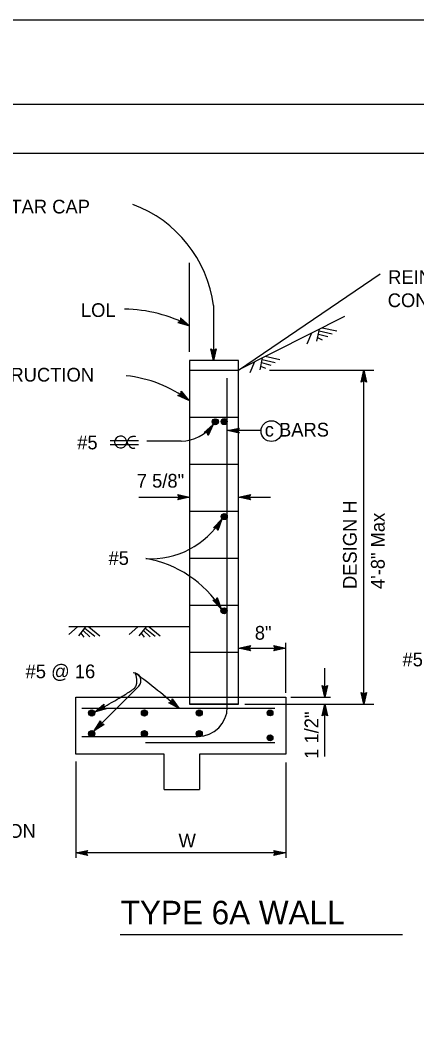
# Model space of a CAD drawing. Extents: x -894 to 866, y -472 to 714.
# Drawn here: x -495 to -293, y 201 to 714 of the extents above; entities that cross this region are included whole.
import ezdxf

# ---------------------------------------------------------------- set-up
doc = ezdxf.new("R2010")
doc.units = 0
for name, color, linetype in [('border_PLOTTING-ELEMENTS', 7, 'Continuous'), ('border_rw_22x34_Cut_Lines', 7, 'Continuous'), ('border_SHEET', 7, 'Continuous'), ('rd_CONST-DETAIL', 7, 'Continuous'), ('rd_CONST-DETAIL-anno', 7, 'Continuous')]:
    doc.layers.add(name, color=color, linetype=linetype)

msp = doc.modelspace()

# ---------------------------------------------------------------- linework, layer by layer
at = {"layer": 'border_PLOTTING-ELEMENTS'}
for points in [[(-894.04, -472.44), (865.96, -472.44), (865.96, 713.56), (-894.04, 713.56)], [(-864.04, 670.56), (835.96, 670.56), (835.96, -429.44), (-864.04, -429.44)]]:
    msp.add_lwpolyline(points, close=True, dxfattribs=at)
at = {"layer": 'border_rw_22x34_Cut_Lines'}
msp.add_lwpolyline([(-864.04, 670.56), (835.96, 670.56), (835.96, -429.44), (-864.04, -429.44)], close=True, dxfattribs=at)
at = {"layer": 'border_SHEET'}
msp.add_line((-814.04, 645.56), (810.96, 645.56), dxfattribs=at)
at = {"layer": 'rd_CONST-DETAIL'}
for p, q in [((-408.99, 576.33), (-408.99, 589.65)), ((-408.99, 545.13), (-408.99, 588.96)), ((-383.99, 534.75), (-311.82, 583.97)), ((-408.99, 567.98), (-408.99, 573.05)), ((-408.99, 544.12), (-408.99, 565.59)), ((-346.91, 553.76), (-349.2, 547.99)), ((-342.97, 555.71), (-344.2, 549.65)), ((-343.23, 553.26), (-338.57, 551.96)), ((-342.98, 554.89), (-336.36, 553.39)), ((-341.37, 556.49), (-333.97, 554.82)), ((-343.74, 551.44), (-341.32, 550.36)), ((-383.99, 539.75), (-408.99, 539.75)), ((-408.99, 539.75), (-408.99, 364.25)), ((-383.99, 364.25), (-383.99, 539.75)), ((-375.96, 539.13), (-378.24, 533.36)), ((-372.02, 541.08), (-373.24, 535.02)), ((-372.28, 538.63), (-367.62, 537.33)), ((-372.03, 540.26), (-365.41, 538.76)), ((-370.42, 541.86), (-363.01, 540.19)), ((-408.99, 534.75), (-383.99, 534.75)), ((-372.78, 536.81), (-370.36, 535.73)), ((-389.77, 362.75), (-389.77, 530.65)), ((-408.99, 510.75), (-383.99, 510.75)), ((-408.99, 486.75), (-383.99, 486.75)), ((-408.99, 462.75), (-383.99, 462.75)), ((-408.99, 438.75), (-383.99, 438.75)), ((-408.99, 414.75), (-383.99, 414.75)), ((-466.16, 403.77), (-470.55, 399.87)), ((-408.99, 403.76), (-470.55, 403.76)), ((-462, 403.75), (-465.61, 399.14)), ((-464.46, 400.46), (-462.88, 398.52)), ((-463.26, 401.79), (-459.88, 398.7)), ((-462.35, 403.05), (-457.4, 398.97)), ((-460.31, 403.73), (-454.76, 399.16)), ((-435.38, 403.77), (-439.77, 399.87)), ((-431.22, 403.75), (-434.84, 399.14)), ((-433.68, 400.46), (-432.1, 398.52)), ((-432.48, 401.79), (-429.1, 398.7)), ((-431.58, 403.05), (-426.62, 398.97)), ((-429.53, 403.73), (-423.99, 399.16)), ((-408.99, 390.75), (-383.99, 390.75)), ((-466.99, 338.75), (-466.99, 367.75)), ((-466.99, 367.75), (-359.99, 367.75)), ((-408.99, 364.25), (-383.99, 364.25)), ((-383.99, 364.25), (-408.99, 364.25)), ((-359.99, 367.75), (-359.99, 338.75)), ((-365.5, 361.99), (-463.99, 361.99)), ((-463.99, 347.75), (-404.77, 347.75)), ((-431.47, 344.72), (-365.5, 344.72)), ((-421.99, 338.75), (-466.99, 338.75)), ((-421.99, 320.75), (-421.99, 338.75)), ((-359.99, 338.75), (-403.99, 338.75)), ((-403.99, 338.75), (-403.99, 320.75)), ((-421.99, 320.75), (-403.99, 320.75))]:
    msp.add_line(p, q, dxfattribs=at)
for points in [[(-383.99, 535.01), (-329.77, 562.32)], [(-439.77, 403.76), (-470.55, 403.76)], [(-470.55, 403.76), (-470.55, 403.76)], [(-408.99, 403.76), (-439.77, 403.76)]]:
    msp.add_lwpolyline(points, dxfattribs=at)
for centre, radius in [((-395.89, 508.42), 1.56), ((-395.89, 508.42), 1.37), ((-395.89, 508.42), 1.19), ((-395.89, 508.42), 1), ((-395.89, 508.42), 0.812), ((-395.89, 508.42), 0.625), ((-395.89, 508.42), 0.437), ((-395.89, 508.42), 0.187), ((-391.37, 508.57), 1.56), ((-391.37, 508.57), 1.37), ((-391.37, 508.57), 1.19), ((-391.37, 508.57), 1), ((-391.37, 508.57), 0.812), ((-391.37, 508.57), 0.625), ((-391.37, 508.57), 0.437), ((-391.37, 508.57), 0.187), ((-391.33, 460.04), 1.56), ((-391.33, 460.04), 1.37), ((-391.33, 460.04), 1.19), ((-391.33, 460.04), 1), ((-391.33, 460.04), 0.812), ((-391.33, 460.04), 0.625), ((-391.33, 460.04), 0.437), ((-391.33, 460.04), 0.187), ((-391.43, 411.91), 1.56), ((-391.43, 411.91), 1.37), ((-391.43, 411.91), 1.19), ((-391.43, 411.91), 1), ((-391.43, 411.91), 0.812), ((-391.43, 411.91), 0.625), ((-391.43, 411.91), 0.437), ((-391.43, 411.91), 0.187), ((-458.91, 359.76), 1.56), ((-458.91, 359.76), 1.37), ((-458.91, 359.76), 1.19), ((-458.91, 359.76), 1), ((-458.91, 359.76), 0.812), ((-458.91, 359.76), 0.625), ((-458.91, 359.76), 0.437), ((-458.91, 359.76), 0.187), ((-432.04, 359.76), 1.56), ((-432.04, 359.76), 1.37), ((-432.04, 359.76), 1.19), ((-432.04, 359.76), 1), ((-432.04, 359.76), 0.812), ((-432.04, 359.76), 0.625), ((-432.04, 359.76), 0.437), ((-432.04, 359.76), 0.187), ((-404.08, 359.76), 1.56), ((-404.08, 359.76), 1.37), ((-404.08, 359.76), 1.19), ((-404.08, 359.76), 1), ((-404.08, 359.76), 0.812), ((-404.08, 359.76), 0.625), ((-404.08, 359.76), 0.437), ((-404.08, 359.76), 0.187), ((-367.96, 359.76), 1.49), ((-367.96, 359.76), 1.32), ((-367.96, 359.76), 1.14), ((-367.96, 359.76), 0.957), ((-367.96, 359.76), 0.777), ((-367.96, 359.76), 0.598), ((-367.96, 359.76), 0.418), ((-367.96, 359.76), 0.179), ((-458.91, 349.17), 1.56), ((-458.91, 349.17), 1.37), ((-458.91, 349.17), 1.19), ((-458.91, 349.17), 1), ((-458.91, 349.17), 0.812), ((-458.91, 349.17), 0.625), ((-458.91, 349.17), 0.437), ((-458.91, 349.17), 0.187), ((-432.04, 349.17), 1.56), ((-432.04, 349.17), 1.37), ((-432.04, 349.17), 1.19), ((-432.04, 349.17), 1), ((-432.04, 349.17), 0.812), ((-432.04, 349.17), 0.625), ((-432.04, 349.17), 0.437), ((-432.04, 349.17), 0.187), ((-404.08, 349.17), 1.56), ((-404.08, 349.17), 1.37), ((-404.08, 349.17), 1.19), ((-404.08, 349.17), 1), ((-404.08, 349.17), 0.812), ((-404.08, 349.17), 0.625), ((-404.08, 349.17), 0.437), ((-404.08, 349.17), 0.187), ((-367.96, 347.1), 1.49), ((-367.96, 347.1), 1.32), ((-367.96, 347.1), 1.14), ((-367.96, 347.1), 0.957), ((-367.96, 347.1), 0.777), ((-367.96, 347.1), 0.598), ((-367.96, 347.1), 0.418), ((-367.96, 347.1), 0.179)]:
    msp.add_circle(centre, radius, dxfattribs=at)
msp.add_arc((-404.77, 362.75), 15, 270, 0, dxfattribs=at)
at = {"layer": 'rd_CONST-DETAIL-anno'}
for p, q in [((-396.83, 567.74), (-396.83, 539.72)), ((-413.59, 559.89), (-414.92, 559.08)), ((-414.92, 559.08), (-414.92, 559.08)), ((-414.92, 559.08), (-408.99, 557.45)), ((-414.56, 559.29), (-410.21, 558.1)), ((-414.19, 559.5), (-411.43, 558.74)), ((-413.87, 559.72), (-412.65, 559.39)), ((-408.99, 557.45), (-413.67, 561.44)), ((-413.67, 561.44), (-413.67, 561.44)), ((-413.67, 561.44), (-413.59, 559.89)), ((-411.43, 558.74), (-413.64, 560.62)), ((-410.22, 558.11), (-413.63, 561.01)), ((-412.65, 559.39), (-413.6, 560.19)), ((-408.99, 557.45), (-408.99, 557.45)), ((-396.83, 539.72), (-398.16, 545.72)), ((-398.16, 545.72), (-398.16, 545.72)), ((-398.16, 545.72), (-396.83, 544.92)), ((-396.83, 541.12), (-397.8, 545.49)), ((-396.83, 542.49), (-397.45, 545.31)), ((-396.83, 543.87), (-397.09, 545.08)), ((-396.83, 544.92), (-395.49, 545.72)), ((-395.49, 545.72), (-396.83, 539.72)), ((-395.84, 545.51), (-396.83, 541.1)), ((-396.2, 545.27), (-396.83, 542.49)), ((-396.55, 545.1), (-396.83, 543.87)), ((-395.49, 545.72), (-395.49, 545.72)), ((-396.83, 539.72), (-396.83, 539.72)), ((-368.31, 534.75), (-314.97, 534.75)), ((-321.49, 528.75), (-320.15, 534.75)), ((-321.14, 528.96), (-320.15, 533.37)), ((-320.15, 364.25), (-320.15, 534.75)), ((-320.15, 534.75), (-320.15, 534.75)), ((-320.15, 534.75), (-318.82, 528.75)), ((-320.15, 533.35), (-319.18, 528.98)), ((-320.15, 529.55), (-321.49, 528.75)), ((-321.49, 528.75), (-321.49, 528.75)), ((-320.78, 529.2), (-320.15, 531.98)), ((-320.43, 529.37), (-320.15, 530.6)), ((-320.15, 531.98), (-319.53, 529.16)), ((-320.15, 530.6), (-319.89, 529.39)), ((-318.82, 528.75), (-320.15, 529.55)), ((-318.82, 528.75), (-318.82, 528.75)), ((-414.97, 521.87), (-413.53, 522.44)), ((-413.53, 522.44), (-413.35, 523.99)), ((-413.5, 522.77), (-412.69, 521.8)), ((-413.43, 523.15), (-411.59, 520.96)), ((-413.4, 523.58), (-410.5, 520.12)), ((-413.35, 523.99), (-413.35, 523.99)), ((-413.35, 523.99), (-409.4, 519.28)), ((-409.4, 519.28), (-414.97, 521.87)), ((-414.97, 521.87), (-414.97, 521.87)), ((-410.51, 520.13), (-414.57, 522.01)), ((-411.59, 520.96), (-414.22, 522.18)), ((-412.69, 521.8), (-413.81, 522.33)), ((-409.4, 519.28), (-409.4, 519.28)), ((-401.62, 502.95), (-396.99, 506.99)), ((-396.99, 506.99), (-399.48, 501.37)), ((-396.99, 506.99), (-396.99, 506.99)), ((-400.07, 502.8), (-401.62, 502.95)), ((-401.62, 502.95), (-401.62, 502.95)), ((-401.21, 502.92), (-397.81, 505.88)), ((-400.78, 502.89), (-398.63, 504.77)), ((-400.4, 502.83), (-399.45, 503.66)), ((-399.48, 501.37), (-400.07, 502.8)), ((-399.45, 503.66), (-399.95, 502.52)), ((-398.63, 504.77), (-399.8, 502.12)), ((-397.81, 505.87), (-399.63, 501.77)), ((-389.71, 503.93), (-383.71, 505.26)), ((-373.08, 503.93), (-389.71, 503.93)), ((-383.71, 502.59), (-389.71, 503.93)), ((-389.71, 503.93), (-389.71, 503.93)), ((-383.93, 502.95), (-388.33, 503.93)), ((-388.32, 503.94), (-383.95, 504.9)), ((-386.95, 503.93), (-384.13, 504.56)), ((-384.16, 503.31), (-386.95, 503.93)), ((-385.57, 503.93), (-384.36, 504.2)), ((-384.34, 503.66), (-385.57, 503.93)), ((-383.71, 505.26), (-384.51, 503.93)), ((-384.51, 503.93), (-383.71, 502.59)), ((-383.71, 505.26), (-383.71, 505.26)), ((-383.71, 502.59), (-383.71, 502.59)), ((-449.55, 498.92), (-435, 498.92)), ((-449.48, 496.9), (-435, 496.9)), ((-413.32, 498.55), (-430.72, 498.55)), ((-399.48, 501.37), (-399.48, 501.37)), ((-414.19, 469.9), (-414.99, 471.24)), ((-414.99, 471.24), (-414.99, 471.24)), ((-414.99, 471.24), (-408.99, 469.9)), ((-383.99, 469.9), (-377.99, 471.23)), ((-377.99, 471.23), (-378.79, 469.9)), ((-377.99, 471.23), (-377.99, 471.23)), ((-434.94, 469.9), (-408.99, 469.9)), ((-408.99, 469.9), (-414.99, 468.57)), ((-414.99, 468.57), (-414.19, 469.9)), ((-414.99, 468.57), (-414.99, 468.57)), ((-414.78, 470.89), (-410.37, 469.9)), ((-410.38, 469.9), (-414.76, 468.93)), ((-411.75, 469.91), (-414.58, 469.28)), ((-414.54, 470.53), (-411.75, 469.91)), ((-414.36, 470.18), (-413.14, 469.91)), ((-413.14, 469.91), (-414.34, 469.64)), ((-408.99, 469.9), (-408.99, 469.9)), ((-383.99, 469.9), (-367.72, 469.9)), ((-377.99, 468.56), (-383.99, 469.9)), ((-383.99, 469.9), (-383.99, 469.9)), ((-378.21, 468.92), (-382.61, 469.9)), ((-382.6, 469.91), (-378.23, 470.87)), ((-381.23, 469.9), (-378.4, 470.53)), ((-378.44, 469.28), (-381.23, 469.9)), ((-379.85, 469.9), (-378.64, 470.17)), ((-378.62, 469.63), (-379.85, 469.9)), ((-378.79, 469.9), (-377.99, 468.56)), ((-377.99, 468.56), (-377.99, 468.56)), ((-396.8, 454.31), (-392.5, 458.7)), ((-396.39, 454.3), (-393.23, 457.53)), ((-395.96, 454.31), (-393.96, 456.35)), ((-393.96, 456.35), (-394.92, 453.62)), ((-393.23, 457.51), (-394.72, 453.29)), ((-392.5, 458.7), (-394.54, 452.9)), ((-392.5, 458.7), (-392.5, 458.7)), ((-395.24, 454.28), (-396.8, 454.31)), ((-396.8, 454.31), (-396.8, 454.31)), ((-395.57, 454.28), (-394.69, 455.18)), ((-394.54, 452.9), (-395.24, 454.28)), ((-394.69, 455.18), (-395.1, 454.01)), ((-394.54, 452.9), (-394.54, 452.9)), ((-397.18, 417.29), (-395.63, 417.32)), ((-392.86, 412.92), (-397.18, 417.29)), ((-397.18, 417.29), (-397.18, 417.29)), ((-393.6, 414.09), (-396.75, 417.28)), ((-394.33, 415.26), (-396.37, 417.32)), ((-395.07, 416.43), (-395.94, 417.31)), ((-395.63, 417.32), (-394.92, 418.71)), ((-395.49, 417.61), (-395.07, 416.43)), ((-395.29, 417.95), (-394.33, 415.26)), ((-395.11, 418.34), (-393.59, 414.09)), ((-394.92, 418.71), (-394.92, 418.71)), ((-394.92, 418.71), (-392.86, 412.92)), ((-392.86, 412.92), (-392.86, 412.92)), ((-359.99, 369.97), (-359.99, 395.49)), ((-383.99, 392.85), (-377.99, 394.18)), ((-383.99, 392.85), (-359.99, 392.85)), ((-377.99, 391.51), (-383.99, 392.85)), ((-383.99, 392.85), (-383.99, 392.85)), ((-378.21, 391.87), (-382.61, 392.85)), ((-382.6, 392.86), (-378.23, 393.82)), ((-381.23, 392.85), (-378.4, 393.48)), ((-378.44, 392.23), (-381.23, 392.85)), ((-379.85, 392.85), (-378.64, 393.12)), ((-378.62, 392.57), (-379.85, 392.85)), ((-377.99, 394.18), (-378.79, 392.85)), ((-378.79, 392.85), (-377.99, 391.51)), ((-377.99, 394.18), (-377.99, 394.18)), ((-377.99, 391.51), (-377.99, 391.51)), ((-365.19, 392.85), (-365.99, 394.19)), ((-365.99, 394.19), (-365.99, 394.19)), ((-365.99, 394.19), (-359.99, 392.85)), ((-359.99, 392.85), (-365.99, 391.52)), ((-365.99, 391.52), (-365.19, 392.85)), ((-365.99, 391.52), (-365.99, 391.52)), ((-365.78, 393.84), (-361.37, 392.85)), ((-361.38, 392.85), (-365.76, 391.88)), ((-362.75, 392.85), (-365.58, 392.23)), ((-365.54, 393.48), (-362.75, 392.85)), ((-365.37, 393.13), (-364.14, 392.86)), ((-364.14, 392.86), (-365.34, 392.59)), ((-359.99, 392.85), (-359.99, 392.85)), ((-339.98, 367.75), (-339.98, 382.66)), ((-434.93, 373.46), (-457.67, 350.57)), ((-339.98, 367.75), (-341.31, 373.75)), ((-341.31, 373.75), (-341.31, 373.75)), ((-341.31, 373.75), (-339.98, 372.95)), ((-339.98, 369.14), (-340.95, 373.51)), ((-339.98, 370.51), (-340.6, 373.33)), ((-339.98, 371.89), (-340.24, 373.1)), ((-339.98, 372.95), (-338.64, 373.75)), ((-338.64, 373.75), (-339.98, 367.75)), ((-338.99, 373.53), (-339.98, 369.13)), ((-339.35, 373.3), (-339.98, 370.51)), ((-339.7, 373.12), (-339.98, 371.89)), ((-338.64, 373.75), (-338.64, 373.75)), ((-320.15, 364.25), (-321.48, 370.25)), ((-321.48, 370.25), (-321.48, 370.25)), ((-321.48, 370.25), (-320.15, 369.45)), ((-320.15, 365.64), (-321.12, 370.01)), ((-320.15, 367.01), (-320.78, 369.83)), ((-320.15, 368.39), (-320.42, 369.6)), ((-320.15, 369.45), (-318.81, 370.25)), ((-318.81, 370.25), (-320.15, 364.25)), ((-319.17, 370.03), (-320.15, 365.63)), ((-319.53, 369.8), (-320.15, 367.01)), ((-319.87, 369.62), (-320.15, 368.39)), ((-318.81, 370.25), (-318.81, 370.25)), ((-457.42, 360.23), (-452.78, 364.26)), ((-456.2, 360.89), (-452.82, 363.83)), ((-452.78, 364.26), (-452.85, 362.71)), ((-452.78, 364.26), (-452.78, 364.26)), ((-419.59, 365), (-418.11, 365.45)), ((-414.24, 361.99), (-419.59, 365)), ((-419.59, 365), (-419.59, 365)), ((-415.27, 362.91), (-419.18, 365.11)), ((-416.29, 363.83), (-418.82, 365.25)), ((-417.32, 364.75), (-418.4, 365.36)), ((-418.11, 365.45), (-417.81, 366.99)), ((-418.06, 365.78), (-417.32, 364.75)), ((-417.96, 366.15), (-416.29, 363.83)), ((-417.89, 366.58), (-415.26, 362.91)), ((-417.81, 366.99), (-417.81, 366.99)), ((-417.81, 366.99), (-414.24, 361.99)), ((-380.87, 364.25), (-314.97, 364.25)), ((-357.31, 367.75), (-337.11, 367.75)), ((-341.32, 358.25), (-339.98, 364.25)), ((-339.98, 367.75), (-339.98, 367.75)), ((-339.98, 364.25), (-339.98, 364.25)), ((-339.98, 364.25), (-338.65, 358.25)), ((-339.98, 337.61), (-339.98, 364.25)), ((-320.15, 364.25), (-320.15, 364.25)), ((-451.51, 361.91), (-457.42, 360.23)), ((-457.42, 360.23), (-457.42, 360.23)), ((-451.87, 362.12), (-456.21, 360.88)), ((-454.99, 361.54), (-452.81, 363.44)), ((-452.24, 362.33), (-454.99, 361.54)), ((-453.78, 362.2), (-452.84, 363.01)), ((-452.57, 362.55), (-453.78, 362.2)), ((-452.85, 362.71), (-451.51, 361.91)), ((-451.51, 361.91), (-451.51, 361.91)), ((-414.24, 361.99), (-414.24, 361.99)), ((-339.98, 359.05), (-341.32, 358.25)), ((-340.96, 358.46), (-339.98, 362.87)), ((-340.6, 358.7), (-339.98, 361.48)), ((-340.26, 358.87), (-339.98, 360.1)), ((-339.98, 362.85), (-339.01, 358.48)), ((-339.98, 361.48), (-339.35, 358.66)), ((-339.98, 360.1), (-339.71, 358.89)), ((-338.65, 358.25), (-339.98, 359.05)), ((-457.67, 350.57), (-454.39, 355.76)), ((-452.49, 353.88), (-457.67, 350.57)), ((-452.9, 353.98), (-456.7, 351.55)), ((-456.69, 351.56), (-454.3, 355.34)), ((-455.72, 352.53), (-454.18, 354.97)), ((-453.32, 354.07), (-455.72, 352.53)), ((-454.75, 353.51), (-454.09, 354.55)), ((-453.69, 354.18), (-454.75, 353.51)), ((-454.39, 355.76), (-454.39, 355.76)), ((-454.39, 355.76), (-454.01, 354.26)), ((-454.01, 354.26), (-452.49, 353.88)), ((-452.49, 353.88), (-452.49, 353.88)), ((-341.32, 358.25), (-341.32, 358.25)), ((-338.65, 358.25), (-338.65, 358.25)), ((-457.67, 350.57), (-457.67, 350.57)), ((-466.99, 334.98), (-466.99, 285.76)), ((-359.99, 334.5), (-359.99, 285.76)), ((-466.99, 288.26), (-460.99, 289.59)), ((-359.99, 288.26), (-466.99, 288.26)), ((-460.99, 286.92), (-466.99, 288.26)), ((-466.99, 288.26), (-466.99, 288.26)), ((-461.21, 287.28), (-465.61, 288.26)), ((-465.6, 288.27), (-461.23, 289.23)), ((-464.23, 288.26), (-461.4, 288.89)), ((-461.44, 287.64), (-464.23, 288.26)), ((-462.85, 288.26), (-461.64, 288.53)), ((-461.62, 287.99), (-462.85, 288.26)), ((-460.99, 289.59), (-461.79, 288.26)), ((-461.79, 288.26), (-460.99, 286.92)), ((-460.99, 289.59), (-460.99, 289.59)), ((-460.99, 286.92), (-460.99, 286.92)), ((-365.19, 288.26), (-365.99, 289.6)), ((-365.99, 289.6), (-365.99, 289.6)), ((-365.99, 289.6), (-359.99, 288.26)), ((-359.99, 288.26), (-365.99, 286.93)), ((-365.99, 286.93), (-365.19, 288.26)), ((-365.99, 286.93), (-365.99, 286.93)), ((-365.78, 289.25), (-361.37, 288.26)), ((-361.38, 288.26), (-365.76, 287.29)), ((-362.75, 288.27), (-365.58, 287.64)), ((-365.54, 288.89), (-362.75, 288.27)), ((-365.37, 288.54), (-364.14, 288.27)), ((-364.14, 288.27), (-365.34, 288)), ((-359.99, 288.26), (-359.99, 288.26)), ((-444.42, 246.58), (-300.39, 246.58))]:
    msp.add_line(p, q, dxfattribs=at)
msp.add_circle((-367.25, 503.68), 5.32, dxfattribs=at)
for centre, radius, start, end in [((-460.05, 559.65), 63.74, 7.2921, 69.6721), ((-443.26, 492.84), 73.14, 62.0589, 89.1427), ((-447.59, 469.35), 62.87, 52.5883, 84.3122), ((-413.69, 519.3), 20.75, 271.037, 323.6149), ((-444.17, 498.09), 3.06, 13.8979, 344.0485), ((-428.78, 481.22), 42.7, 266.669, 328.1675), ((-440.85, 382.69), 56.72, 32.2063, 80.2662), ((-437.77, 376.28), 4, 315.1869, 90), ((-678.3, 58.42), 402.35, 48.9808, 53.0889)]:
    msp.add_arc(centre, radius, start, end, dxfattribs=at)
for points in [[(-441.23, 497.25), (-441.14, 497.48), (-441.04, 497.72), (-440.94, 497.99), (-440.8, 498.23), (-440.7, 498.46), (-440.6, 498.67), (-440.5, 498.87), (-440.36, 499.08), (-440.26, 499.28), (-440.09, 499.52), (-439.96, 499.76), (-439.89, 499.95), (-439.75, 500.13), (-439.6, 500.32), (-439.34, 500.53), (-439.11, 500.67), (-438.83, 500.78), (-438.6, 500.84), (-438.32, 500.95), (-438.09, 500.98), (-437.78, 501.05), (-437.51, 501.05), (-437.31, 501.05), (-437, 501.05), (-436.76, 501.01), (-436.59, 501.01)], [(-441.2, 498.83), (-441.14, 498.57), (-441.08, 498.36), (-441.01, 498.16), (-440.91, 497.96), (-440.8, 497.72), (-440.7, 497.45), (-440.6, 497.24), (-440.4, 497), (-440.26, 496.8), (-440.09, 496.6), (-439.85, 496.29), (-439.72, 496.12), (-439.51, 495.85), (-439.28, 495.54), (-439.04, 495.37), (-438.8, 495.24), (-438.6, 495.13), (-438.29, 494.96), (-437.95, 494.93), (-437.54, 494.93), (-437.24, 495), (-436.86, 495.07)]]:
    msp.add_spline(points, degree=3, dxfattribs=at)
msp.add_open_spline([(-457.42, 360.23), (-439.59, 370.09), (-434.83, 374.64), (-436.66, 380.12)], degree=2, dxfattribs=at)

# ---------------------------------------------------------------- texts
for s, height, p in [('2" CEMENT MORTAR CAP', 7, (-575.47, 614.8)), ('REINFORCED', 7, (-307.75, 578.79)), ('CONCRETE STEM', 7, (-307.96, 566.98)), ('LOL', 7, (-464.42, 561.96)), ('MASONRY CONSTRUCTION', 7, (-583.05, 528.97)), ('c BARS', 7, (-370.68, 500.9)), ('#5', 7, (-466.31, 494.36)), ('7 5/8" ', 7, (-435.92, 474.81)), ('#5', 7, (-450.34, 435.37)), ('8"', 7, (-375.75, 397.17)), ('#5 @ 16', 7, (-300.43, 383.57)), ('#5 @ 16', 7, (-492.64, 377.5)), ('CONFIGURATION', 7, (-565.94, 296.01)), ('W', 7, (-414.63, 291.09)), ('TYPE 6A WALL', 12, (-444.11, 251.84))]:
    msp.add_text(s, height=height, dxfattribs=at).set_placement(p)
for s, p in [('DESIGN H', (-323.77, 423.05)), ('4\'-8" Max', (-309.5, 423.05)), ('1 1/2"', (-343.33, 336.35))]:
    msp.add_text(s, height=7, rotation=90, dxfattribs=at).set_placement(p)

doc.saveas('drawing.dxf')
